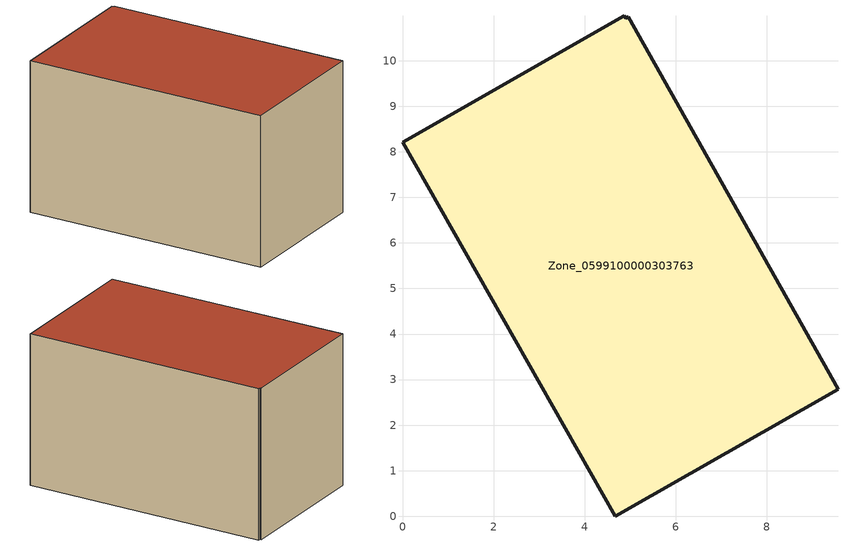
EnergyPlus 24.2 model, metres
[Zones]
Zone_0599100000303763
 floor ground (C_G): 4.67,0 0,8.21 4.87,10.99 4.9,10.93 4.96,10.97 9.56,2.79 z0
 wall outside (C_F): 4.67,0 9.56,2.79 4.96,10.97 4.9,10.93 4.87,10.99 0,8.21 4.67,0 z0:5.81
 roof outside (C_R): 0,8.21 4.67,0 9.56,2.79 4.96,10.97 4.9,10.93 4.87,10.99 z5.81
[BUILDING]
Pand.0599100000303763: North Axis=0; Terrain=City; Loads Convergence Tolerance Value=0.04; Temperature Convergence Tolerance Value=0.4; Solar Distribution=FullExterior; Maximum Number of Warmup Days=25; Minimum Number of Warmup Days=1
[Site:Location]
Rotterdam.The.Hague.AP_ZH_NLD Design_Conditions: Latitude=51.96; Longitude=4.45; Time Zone=1; Elevation=-4.5
[SITE:GROUNDTEMPERATURE:BUILDINGSURFACE]
18, 18, 18, 18, 18, 18, 18, 18, 18, 18, 18, 18
[MATERIAL] Thermal Absorptance=0.9; Solar Absorptance=0.7; Visible Absorptance=0.7
Name | Roughness | Thickness | Conductivity | Density | Specific Heat
G.TC.1946-1964 | MediumSmooth | 0.15 | 1 | 540 | 1210
F.TC.1946-1964 | Rough | 0.3 | 0.857143 | 1920 | 840
R.TC.1946-1964 | MediumRough | 0.2 | 0.235294 | 1500 | 1000
[CONSTRUCTION]
C_G: G.TC.1946-1964
C_F: F.TC.1946-1964
C_R: R.TC.1946-1964
[ZONE]
Zone_0599100000303763: Type=1; Multiplier=1; Ceiling Height=Autocalculate; Volume=Autocalculate; Floor Area=autocalculate; Part of Total Floor Area=Yes
[ZONEINFILTRATION:DESIGNFLOWRATE]
Infil_Zone_0599100000303763: Zone or ZoneList or Space or SpaceList=Zone_0599100000303763; Schedule=AlwaysOn; Design Flow Rate Calculation Method=Flow/Area; Flow Rate per Floor Area=0.003; Constant Term Coefficient=1; Temperature Term Coefficient=0; Velocity Term Coefficient=0; Velocity Squared Term Coefficient=0
[HVACTEMPLATE:ZONE:IDEALLOADSAIRSYSTEM]
Zone_0599100000303763: Maximum Heating Supply Air Temperature=50; Minimum Cooling Supply Air Temperature=13; Maximum Heating Supply Air Humidity Ratio=0.0156; Minimum Cooling Supply Air Humidity Ratio=0.0077; Heating Limit=NoLimit; Cooling Limit=NoLimit; Dehumidification Control Type=ConstantSensibleHeatRatio; Cooling Sensible Heat Ratio=0.7; Dehumidification Setpoint=60; Humidification Control Type=None; Humidification Setpoint=30; Outdoor Air Method=None; Outdoor Air Flow Rate per Person=0.00944; Outdoor Air Flow Rate per Zone Floor Area=0; Outdoor Air Flow Rate per Zone=0; Demand Controlled Ventilation Type=None; Outdoor Air Economizer Type=NoEconomizer; Heat Recovery Type=None; Sensible Heat Recovery Effectiveness=0.7; Latent Heat Recovery Effectiveness=0.65
[ZONECONTROL:THERMOSTAT]
ThermostatControl_Zone_0599100000303763: Zone or ZoneList=Zone_0599100000303763; Control Type Schedule=DualSetpointControlType; Control 1=Thermostat_Zone_0599100000303763; Temperature Difference Between Cutout And Setpoint=0
[THERMOSTATSETPOINT:DUALSETPOINT]
Thermostat_Zone_0599100000303763: Heating Setpoint Temperature Schedule=HeatingSetpoint_Zone_0599100000303763; Cooling Setpoint Temperature Schedule=CoolingSetpoint_Zone_0599100000303763
[SCHEDULE:COMPACT]
HeatingSetpoint_Zone_0599100000303763: Through: 12/31, For: AllDays, Until: 24:00, 21
CoolingSetpoint_Zone_0599100000303763: Through: 12/31, For: AllDays, Until: 24:00, 24
DualSetpointControlType: Through: 12/31, For: AllDays, Until: 24:00, 4
AlwaysOn: Through: 12/31, For: AllDays, Until: 24:00, 1
